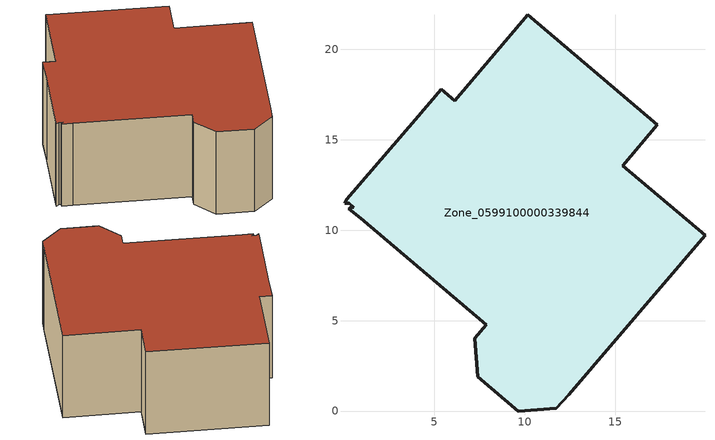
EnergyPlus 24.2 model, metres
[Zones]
Zone_0599100000339844
 floor ground (C_G): 0.28,11.49 0.02,11.5 0.15,11.7 3.95,16.11 5.37,17.78 6.12,17.16 10.16,21.9 17.32,15.82 15.41,13.57 19.96,9.72 12.43,0.91 11.74,0.16 9.63,0 7.4,1.89 7.22,4.03 7.85,4.78 0.93,10.67 0.27,11.19 0.34,11.27 0.54,11.27 z0
 wall outside (C_F): 6.12,17.16 5.37,17.78 3.95,16.11 0.15,11.7 0.02,11.5 0.28,11.49 0.54,11.27 0.34,11.27 0.27,11.19 0.93,10.67 7.85,4.78 7.22,4.03 7.4,1.89 9.63,0 11.74,0.16 12.43,0.91 19.96,9.72 15.41,13.57 17.32,15.82 10.16,21.9 6.12,17.16 z0:7.53
 roof outside (C_R): 0.02,11.5 0.28,11.49 0.54,11.27 0.34,11.27 0.27,11.19 0.93,10.67 7.85,4.78 7.22,4.03 7.4,1.89 9.63,0 11.74,0.16 12.43,0.91 19.96,9.72 15.41,13.57 17.32,15.82 10.16,21.9 6.12,17.16 5.37,17.78 3.95,16.11 0.15,11.7 z7.53
[BUILDING]
Pand.0599100000339844: North Axis=0; Terrain=City; Loads Convergence Tolerance Value=0.04; Temperature Convergence Tolerance Value=0.4; Solar Distribution=FullExterior; Maximum Number of Warmup Days=25; Minimum Number of Warmup Days=1
[Site:Location]
Rotterdam.The.Hague.AP_ZH_NLD Design_Conditions: Latitude=51.96; Longitude=4.45; Time Zone=1; Elevation=-4.5
[SITE:GROUNDTEMPERATURE:BUILDINGSURFACE]
18, 18, 18, 18, 18, 18, 18, 18, 18, 18, 18, 18
[MATERIAL] Thermal Absorptance=0.9; Solar Absorptance=0.7; Visible Absorptance=0.7
Name | Roughness | Thickness | Conductivity | Density | Specific Heat
G.D.1992-2005 | MediumSmooth | 0.15 | 0.06 | 540 | 1210
F.D.1992-2005 | Rough | 0.3 | 0.12 | 1920 | 840
R.D.1992-2005 | MediumRough | 0.2 | 0.08 | 1500 | 1000
[CONSTRUCTION]
C_G: G.D.1992-2005
C_F: F.D.1992-2005
C_R: R.D.1992-2005
[ZONE]
Zone_0599100000339844: Type=1; Multiplier=1; Ceiling Height=Autocalculate; Volume=Autocalculate; Floor Area=autocalculate; Part of Total Floor Area=Yes
[ZONEINFILTRATION:DESIGNFLOWRATE]
Infil_Zone_0599100000339844: Zone or ZoneList or Space or SpaceList=Zone_0599100000339844; Schedule=AlwaysOn; Design Flow Rate Calculation Method=Flow/Area; Flow Rate per Floor Area=0.0021; Constant Term Coefficient=1; Temperature Term Coefficient=0; Velocity Term Coefficient=0; Velocity Squared Term Coefficient=0
[HVACTEMPLATE:ZONE:IDEALLOADSAIRSYSTEM]
Zone_0599100000339844: Maximum Heating Supply Air Temperature=50; Minimum Cooling Supply Air Temperature=13; Maximum Heating Supply Air Humidity Ratio=0.0156; Minimum Cooling Supply Air Humidity Ratio=0.0077; Heating Limit=NoLimit; Cooling Limit=NoLimit; Dehumidification Control Type=ConstantSensibleHeatRatio; Cooling Sensible Heat Ratio=0.7; Dehumidification Setpoint=60; Humidification Control Type=None; Humidification Setpoint=30; Outdoor Air Method=None; Outdoor Air Flow Rate per Person=0.00944; Outdoor Air Flow Rate per Zone Floor Area=0; Outdoor Air Flow Rate per Zone=0; Demand Controlled Ventilation Type=None; Outdoor Air Economizer Type=NoEconomizer; Heat Recovery Type=None; Sensible Heat Recovery Effectiveness=0.7; Latent Heat Recovery Effectiveness=0.65
[ZONECONTROL:THERMOSTAT]
ThermostatControl_Zone_0599100000339844: Zone or ZoneList=Zone_0599100000339844; Control Type Schedule=DualSetpointControlType; Control 1=Thermostat_Zone_0599100000339844; Temperature Difference Between Cutout And Setpoint=0
[THERMOSTATSETPOINT:DUALSETPOINT]
Thermostat_Zone_0599100000339844: Heating Setpoint Temperature Schedule=HeatingSetpoint_Zone_0599100000339844; Cooling Setpoint Temperature Schedule=CoolingSetpoint_Zone_0599100000339844
[SCHEDULE:COMPACT]
HeatingSetpoint_Zone_0599100000339844: Through: 12/31, For: AllDays, Until: 24:00, 21
CoolingSetpoint_Zone_0599100000339844: Through: 12/31, For: AllDays, Until: 24:00, 24
DualSetpointControlType: Through: 12/31, For: AllDays, Until: 24:00, 4
AlwaysOn: Through: 12/31, For: AllDays, Until: 24:00, 1
